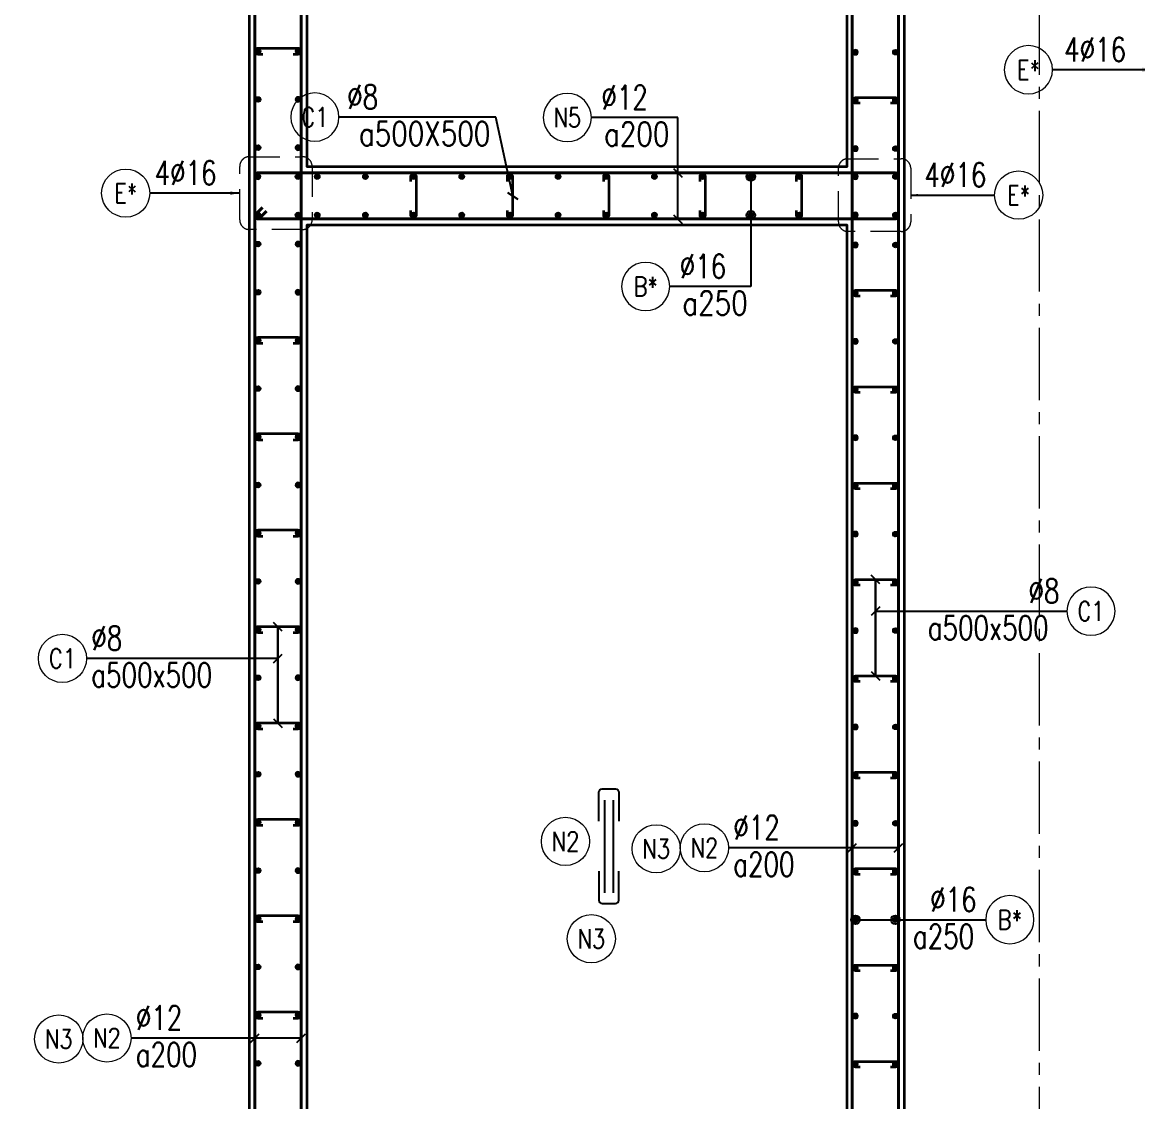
# Model space of a CAD drawing. Header units: millimetres. Extents: x 988833 to 1318015, y -9365 to 47591.
# Drawn here: x 993283 to 999070, y 5337 to 10936 of the extents above; entities that cross this region are included whole.
import ezdxf
from ezdxf.enums import TextEntityAlignment as Align

# ---------------------------------------------------------------- set-up
doc = ezdxf.new("R2010")
doc.units = ezdxf.units.MM
doc.header["$MEASUREMENT"] = 0
for name, pattern in [('HIDDEN', [9.525, 6.35, -3.175]), ('HIDDEN2', [4.7625, 3.175, -1.5875]), ('OF_Grid_1$0$CENTER2', [1.125, 0.75, -0.125, 0.125, -0.125])]:
    doc.linetypes.add(name, pattern=pattern)
doc.layers.get('0').update_dxf_attribs({"lineweight": 20})
doc.layers.add('Hidden', color=9, linetype='HIDDEN')
doc.layers.add('Ligature', color=1, linetype='Continuous')
for name, color, linetype, lineweight in [('KC-LEADER', 153, 'Continuous', 18), ('KC-THEP', 6, 'Continuous', 40), ('NDC_S_DIM', 1, 'Continuous', 15), ('NDC_S_HIDDEN', 8, 'HIDDEN2', 13), ('NDC_S_LEADER', 1, 'Continuous', 15), ('NDC_S_REBAR', 4, 'Continuous', 35), ('NDC_S_STIRRUP', 4, 'Continuous', 40), ('NDC_S_VN TEXT', 7, 'Continuous', 20), ('NDC_S_WALL', 6, 'Continuous', 35), ('OF_Grid_1$0$NDC_S_AXIS', 5, 'OF_Grid_1$0$CENTER2', 13)]:
    doc.layers.add(name, color=color, linetype=linetype, lineweight=lineweight)
doc.styles.add('NDC_ARIAL', font='arial.ttf', dxfattribs={"width": 0.85})
doc.styles.add('NDC_DIM', font='', dxfattribs={"width": 0.75})
doc.styles.add('NDC_EN TXT', font='romans.shx', dxfattribs={"width": 0.8})
doc.styles.get('NDC_DIM').set_extended_font_data('Dotum')
doc.dimstyles.new('NDC_1-50', dxfattribs={"dimscale": 50, "dimtxt": 2.5, "dimasz": 1, "dimexe": 1.5, "dimexo": 0, "dimgap": 0.8, "dimtad": 1, "dimdec": 0, "dimdsep": 46, "dimtxsty": 'NDC_ARIAL', "dimblk": 'DIMMARK', "dimcen": 49999.938995, "dimdle": 1.5, "dimclrd": 1, "dimclre": 1, "dimclrt": 3, "dimadec": 0, "dimazin": 0, "dimtfac": 1, "dimtdec": 0, "dimtix": 1, "dimtmove": 2, "dimatfit": 3, "dimfxl": 1, "dimarcsym": 0})
doc.dimstyles.new('NDC_dim_25', dxfattribs={"dimscale": 25, "dimtxt": 2.5, "dimasz": 1.5, "dimexe": 1.5, "dimexo": 2.5, "dimgap": 1, "dimtad": 1, "dimdec": 0, "dimzin": 0, "dimdsep": 46, "dimtxsty": 'NDC_DIM', "dimblk": 'DIMMARK', "dimcen": 0.09, "dimdle": 1.2, "dimclrd": 1, "dimclre": 1, "dimclrt": 3, "dimadec": 0, "dimazin": 0, "dimtfac": 1, "dimtdec": 0, "dimtix": 1, "dimtofl": 0, "dimtmove": 0, "dimatfit": 3, "dimfxl": 6, "dimfxlon": 1, "dimtolj": 1, "dimtzin": 0, "dimarcsym": 0})
doc.dimstyles.new('NDC_dim_30', dxfattribs={"dimscale": 30, "dimtxt": 2.5, "dimasz": 1.5, "dimexe": 1.5, "dimexo": 2.5, "dimgap": 1, "dimtad": 1, "dimdec": 0, "dimzin": 0, "dimdsep": 46, "dimtxsty": 'NDC_DIM', "dimblk": 'DIMMARK', "dimcen": 0.09, "dimdle": 1.2, "dimclrd": 1, "dimclre": 1, "dimclrt": 3, "dimadec": 0, "dimazin": 0, "dimtfac": 1, "dimtdec": 0, "dimtix": 1, "dimtofl": 0, "dimtmove": 0, "dimatfit": 3, "dimfxl": 6, "dimfxlon": 1, "dimtolj": 1, "dimtzin": 0, "dimarcsym": 0})
doc.dimstyles.new('NDC_dim_50', dxfattribs={"dimscale": 50, "dimtxt": 2.5, "dimasz": 1.5, "dimexe": 1.5, "dimexo": 2.5, "dimgap": 1, "dimtad": 1, "dimdec": 0, "dimzin": 0, "dimdsep": 46, "dimtxsty": 'NDC_DIM', "dimblk": 'DIMMARK', "dimcen": 0.09, "dimdle": 1.2, "dimclrd": 1, "dimclre": 1, "dimclrt": 3, "dimadec": 0, "dimazin": 0, "dimtfac": 1, "dimtdec": 0, "dimtix": 1, "dimtofl": 0, "dimtmove": 0, "dimatfit": 3, "dimfxl": 6, "dimfxlon": 1, "dimtolj": 1, "dimtzin": 0, "dimarcsym": 0})

# ---------------------------------------------------------------- blocks, each defined once
blk = doc.blocks.new('THEP')
at = {"layer": 'KC-LEADER', "color": 6}
blk.add_circle((0, 0), 14, dxfattribs=at)
at = {"layer": 'KC-THEP'}
for p, q in [((-14, 0), (14, 0)), ((9.9, 9.9), (-9.9, -9.9)), ((-9.9, 9.9), (9.9, -9.9)), ((0, 14), (0, -14))]:
    blk.add_line(p, q, dxfattribs=at)
blk = doc.blocks.new('DIMMARK')
at = {"layer": 'NDC_S_DIM', "color": 1}
blk.add_line((-1.5, 0), (1, 0), dxfattribs=at)
at = {"layer": 'NDC_S_DIM', "color": 2, "const_width": 0.1}
blk.add_lwpolyline([(-0.424, -0.424), (0.424, 0.424)], dxfattribs=at)
blk = doc.blocks.new('*U11')
blk.add_circle((-2.5, 0), 2.5)
at = {"layer": 'NDC_S_VN TEXT', "color": 3, "style": 'NDC_EN TXT', "width": 0.75}
for tag, p in [('DK1', (0.5, 0.85)), ('KC1', (0.5, -2.97))]:
    blk.add_attdef(tag, p, '', height=2.5, dxfattribs=at)
at = {"layer": 'NDC_S_VN TEXT', "color": 7, "style": 'NDC_EN TXT', "width": 0.8}
blk.add_attdef('SH2', text='', height=2, dxfattribs=at).set_placement((-2.5, 0), align=Align.MIDDLE)
blk = doc.blocks.new('*U12')
blk.add_circle((-2.5, 0), 2.5)
at = {"layer": 'NDC_S_VN TEXT', "color": 3, "style": 'NDC_EN TXT', "width": 0.75}
for tag, p in [('DK1', (0.5, 0.85)), ('KC1', (0.5, -2.97))]:
    blk.add_attdef(tag, p, '', height=2.5, dxfattribs=at)
at = {"layer": 'NDC_S_VN TEXT', "color": 7, "style": 'NDC_EN TXT', "width": 0.8}
blk.add_attdef('SH2', text='', height=2, dxfattribs=at).set_placement((-2.5, 0), align=Align.MIDDLE)
blk = doc.blocks.new('*U243')
at = {"layer": 'KC-THEP', "rotation": 9.66856443638095}
for p in [(0, 99.3), (0, -99.3)]:
    blk.add_blockref('THEP', p, dxfattribs=at)
blk = doc.blocks.new('*U242')
at = {"layer": 'NDC_S_HIDDEN', "color": 0, "linetype": 'ByBlock', "lineweight": -2, "transparency": 16777216}
for p in [(0, 0), (250, 0), (500, 0), (750, 0), (1000, 0), (1250, 0), (1500, 0), (1750, 0), (2000, 0), (2250, 0), (2500, 0)]:
    blk.add_blockref('*U243', p, dxfattribs=at)
blk = doc.blocks.new('*U245')
at = {"layer": 'NDC_S_REBAR'}
blk.add_lwpolyline([(-15, -75), (-15, -100, 1), (15, -100), (15, 100, 1), (-15, 100), (-15, 75)], format="xyb", dxfattribs=at)
blk = doc.blocks.new('*U244')
at = {"layer": 'NDC_S_HIDDEN', "color": 0, "linetype": 'ByBlock', "lineweight": -2, "transparency": 16777216}
for p in [(0, 0), (500, 0), (1000, 0), (1500, 0), (2000, 0)]:
    blk.add_blockref('*U245', p, dxfattribs=at)
blk = doc.blocks.new('*U9')
blk.add_circle((2.5, 0), 2.5)
at = {"layer": 'NDC_S_VN TEXT', "color": 3, "style": 'NDC_EN TXT', "width": 0.75}
blk.add_attdef('DK2', text='', height=2.5, dxfattribs=at).set_placement((-0.85, 0.85), align=Align.RIGHT)
at = {"layer": 'NDC_S_VN TEXT', "color": 7, "style": 'NDC_EN TXT', "width": 0.8}
blk.add_attdef('SH3', text='', height=2, dxfattribs=at).set_placement((2.5, 0), align=Align.MIDDLE)
blk = doc.blocks.new('*U10')
blk.add_circle((2.5, 0), 2.5)
at = {"layer": 'NDC_S_VN TEXT', "color": 3, "style": 'NDC_EN TXT'}
for tag, width, p in [('DK2', 0.75, (-0.85, 0.85)), ('KC2', 0.8, (-0.85, -2.97))]:
    blk.add_attdef(tag, text='', height=2.5, dxfattribs=dict(at, width=width)).set_placement(p, align=Align.RIGHT)
at = {"layer": 'NDC_S_VN TEXT', "color": 7, "style": 'NDC_EN TXT', "width": 0.8}
blk.add_attdef('SH3', text='', height=2, dxfattribs=at).set_placement((2.5, 0), align=Align.MIDDLE)
blk = doc.blocks.new('A$C7BC65A55')
at = {"layer": 'Ligature'}
for p, q in [((-15.2, 372, 0), (-15.2, 38.5, 0)), ((15.2, 372, 0), (15.2, 38.5, 0))]:
    blk.add_line(p, q, dxfattribs=at)
for points in [[(-36.2, 296.5), (-36.2, 400.9, -0.414214), (-24, 413.1), (24, 413.1, -0.414214), (36.2, 400.9), (36.2, 296.5)], [(-36.2, 116.5), (-36.2, 12.2, 0.414214), (-24, 0), (24, 0, 0.414214), (36.2, 12.2), (36.2, 116.5)]]:
    blk.add_lwpolyline(points, format="xyb", dxfattribs=at)
blk = doc.blocks.new('*U13')
blk.add_circle((-2.5, 0), 2.5)
at = {"layer": 'NDC_S_VN TEXT', "color": 3, "style": 'NDC_EN TXT', "width": 0.75}
blk.add_attdef('DK1', (0.5, 0.85), '', height=2.5, dxfattribs=at)
at = {"layer": 'NDC_S_VN TEXT', "color": 7, "style": 'NDC_EN TXT', "width": 0.8}
blk.add_attdef('SH2', text='', height=2, dxfattribs=at).set_placement((-2.5, 0), align=Align.MIDDLE)

msp = doc.modelspace()

# ---------------------------------------------------------------- linework, layer by layer
for centre in [(996101.2, 6686.9), (996572.1, 6648.7), (996235.6, 6181.9), (993472.1, 5661.8)]:
    msp.add_circle(centre, 125)
at = {"layer": 'NDC_S_HIDDEN', "ltscale": 50}
for points in [[(994461, 10238.5), (994736.9, 10238.5, -0.414214), (994786.9, 10188.5), (994786.9, 9911, -0.414214), (994736.9, 9861), (994461, 9861, -0.414214), (994411, 9911), (994411, 10188.5, -0.414214)], [(997567, 10228.3), (997842.8, 10228.3, -0.414214), (997892.8, 10178.3), (997892.8, 9900.7, -0.414214), (997842.8, 9850.7), (997567, 9850.7, -0.414214), (997517, 9900.7), (997517, 10178.3, -0.414214)]]:
    msp.add_lwpolyline(points, format="xyb", close=True, dxfattribs=at)
at = {"layer": 'NDC_S_REBAR'}
for points in [[(994688, 10770.6), (994713, 10770.6, 1), (994713, 10800.6), (994506, 10800.6, 1), (994506, 10770.6), (994531, 10770.6)], [(997631, 10515.7), (997606, 10515.7, -1), (997606, 10545.7), (997813, 10545.7, -1), (997813, 10515.7), (997788, 10515.7)], [(997631, 9515.7), (997606, 9515.7, -1), (997606, 9545.7), (997813, 9545.7, -1), (997813, 9515.7), (997788, 9515.7)], [(994688, 9270.6), (994713, 9270.6, 1), (994713, 9300.6), (994506, 9300.6, 1), (994506, 9270.6), (994531, 9270.6)], [(997631, 9015.7), (997606, 9015.7, -1), (997606, 9045.7), (997813, 9045.7, -1), (997813, 9015.7), (997788, 9015.7)], [(994688, 8770.6), (994713, 8770.6, 1), (994713, 8800.6), (994506, 8800.6, 1), (994506, 8770.6), (994531, 8770.6)], [(997631, 8515.7), (997606, 8515.7, -1), (997606, 8545.7), (997813, 8545.7, -1), (997813, 8515.7), (997788, 8515.7)], [(994688, 8270.6), (994713, 8270.6, 1), (994713, 8300.6), (994506, 8300.6, 1), (994506, 8270.6), (994531, 8270.6)], [(997631, 8015.7), (997606, 8015.7, -1), (997606, 8045.7), (997813, 8045.7, -1), (997813, 8015.7), (997788, 8015.7)], [(994688, 7770.6), (994713, 7770.6, 1), (994713, 7800.6), (994506, 7800.6, 1), (994506, 7770.6), (994531, 7770.6)], [(997631, 7515.7), (997606, 7515.7, -1), (997606, 7545.7), (997813, 7545.7, -1), (997813, 7515.7), (997788, 7515.7)], [(994688, 7270.6), (994713, 7270.6, 1), (994713, 7300.6), (994506, 7300.6, 1), (994506, 7270.6), (994531, 7270.6)], [(997631, 7015.7), (997606, 7015.7, -1), (997606, 7045.7), (997813, 7045.7, -1), (997813, 7015.7), (997788, 7015.7)], [(994688, 6770.6), (994713, 6770.6, 1), (994713, 6800.6), (994506, 6800.6, 1), (994506, 6770.6), (994531, 6770.6)], [(997631, 6515.7), (997606, 6515.7, -1), (997606, 6545.7), (997813, 6545.7, -1), (997813, 6515.7), (997788, 6515.7)], [(994688, 6270.6), (994713, 6270.6, 1), (994713, 6300.6), (994506, 6300.6, 1), (994506, 6270.6), (994531, 6270.6)], [(997631, 6015.7), (997606, 6015.7, -1), (997606, 6045.7), (997813, 6045.7, -1), (997813, 6015.7), (997788, 6015.7)], [(994688, 5770.6), (994713, 5770.6, 1), (994713, 5800.6), (994506, 5800.6, 1), (994506, 5770.6), (994531, 5770.6)], [(997631, 5515.7), (997606, 5515.7, -1), (997606, 5545.7), (997813, 5545.7, -1), (997813, 5515.7), (997788, 5515.7)]]:
    msp.add_lwpolyline(points, format="xyb", dxfattribs=at)
at = {"layer": 'NDC_S_STIRRUP'}
for points in [[(994529.5, 575.6), (994489.5, 535.6, 0.414214), (994509.5, 515.6), (994709.5, 515.6, 0.414214), (994729.5, 535.6), (994729.5, 12835.6, 0.414214), (994709.5, 12855.6), (994509.5, 12855.6, 0.414214), (994489.5, 12835.6), (994489.5, 535.6, 0.414214), (994509.5, 515.6), (994549.5, 555.6)], [(997789.5, 575.6), (997829.5, 535.6, -0.414214), (997809.5, 515.6), (997609.5, 515.6, -0.414214), (997589.5, 535.6), (997589.5, 12835.6, -0.414214), (997609.5, 12855.6), (997809.5, 12855.6, -0.414214), (997829.5, 12835.6), (997829.5, 535.6, -0.414214), (997809.5, 515.6), (997769.5, 555.6)], [(994549.5, 9955.6), (994509.5, 9915.6, -0.414214), (994489.5, 9935.6), (994489.5, 10135.6, -0.414214), (994509.5, 10155.6), (997809.5, 10155.6, -0.414214), (997829.5, 10135.6), (997829.5, 9935.6, -0.414358), (997809.5, 9915.6), (994509.5, 9915.6, -0.414214), (994489.5, 9935.6), (994529.5, 9975.6)]]:
    msp.add_lwpolyline(points, format="xyb", dxfattribs=at)
at = {"layer": 'NDC_S_WALL'}
for points in [[(997860.3, 3485.6), (997860.3, 12885.6), (997860.3, 12885.6), (997460.3, 12885.6), (997460.3, 12885.6), (997460.3, 12385.6), (997460.3, 12385.6), (997560.3, 12385.6), (997560.3, 10185.6), (994760.3, 10185.6), (994760.3, 12385.6), (994760.3, 12385.6), (996357.9, 12385.6), (996357.9, 12385.6), (996357.9, 12885.6), (996357.9, 12885.6), (991460.3, 12885.6), (991460.3, 11735.6), (991760.3, 11735.6), (991760.3, 12385.6), (994460.3, 12385.6), (994460.3, 12385.6), (994460.3, 985.6)], [(994760.3, 2835.6), (994760.3, 9885.6), (994760.3, 9885.6), (997560.3, 9885.6), (997560.3, 485.6)]]:
    msp.add_lwpolyline(points, dxfattribs=at)
at = {"layer": 'OF_Grid_1$0$NDC_S_AXIS', "ltscale": 500}
msp.add_line((998561.1, -1148.8), (998561.1, 14547.4), dxfattribs=at)

# ---------------------------------------------------------------- block references
at = {"layer": 'Hidden', "xscale": 1.44, "yscale": 1.44, "zscale": 1.44}
msp.add_blockref('A$C7BC65A55', (996326.3, 6364.6, 0), dxfattribs=at)
at = {"layer": 'KC-THEP'}
for p, rotation in [((994506, 10785.6), 189.6685644363809), ((997813, 10780.7), 9.66856443638095), ((994506, 10535.6), 189.6685644363809), ((997813, 10530.7), 9.66856443638095), ((994506, 10285.6), 189.6685644363809), ((997813, 10280.7), 9.66856443638095), ((994713, 10135.2), 9.668564436354272), ((997813, 10135.2), 9.668564436380926), ((994713, 9936.6), 9.668564436354272), ((997813, 9936.6), 9.668564436380926), ((994506, 9785.6), 189.6685644363809), ((997813, 9780.7), 9.66856443638095), ((994506, 9535.6), 189.6685644363809), ((997813, 9530.7), 9.66856443638095), ((994506, 9285.6), 189.6685644363809), ((997813, 9280.7), 9.66856443638095), ((994506, 9035.6), 189.6685644363809), ((997813, 9030.7), 9.66856443638095), ((994506, 8785.6), 189.6685644363809), ((997813, 8780.7), 9.66856443638095), ((994506, 8535.6), 189.6685644363809), ((997813, 8530.7), 9.66856443638095), ((994506, 8285.6), 189.6685644363809), ((997813, 8280.7), 9.66856443638095), ((994506, 8035.6), 189.6685644363809), ((997813, 8030.7), 9.66856443638095), ((994506, 7785.6), 189.6685644363809), ((997813, 7780.7), 9.66856443638095), ((994506, 7535.6), 189.6685644363809), ((997813, 7530.7), 9.66856443638095), ((994506, 7285.6), 189.6685644363809), ((997813, 7280.7), 9.66856443638095), ((994506, 7035.6), 189.6685644363809), ((997813, 7030.7), 9.66856443638095), ((994506, 6785.6), 189.6685644363809), ((997813, 6780.7), 9.66856443638095), ((994506, 6535.6), 189.6685644363809), ((997813, 6530.7), 9.66856443638095), ((994506, 6285.6), 189.6685644363809), ((997813, 6280.7), 9.66856443638095), ((994506, 6035.6), 189.6685644363809), ((997813, 6030.7), 9.66856443638095), ((994506, 5785.6), 189.6685644363809), ((997813, 5780.7), 9.66856443638095), ((994506, 5535.6), 189.6685644363809), ((997813, 5530.7), 9.66856443638095)]:
    msp.add_blockref('THEP', p, dxfattribs=dict(at, rotation=rotation))
at = {"layer": 'KC-THEP', "xscale": -1}
for p, rotation in [((994713, 10785.6), 170.331435563619), ((997606, 10780.7), 350.3314355636191), ((994713, 10535.6), 170.331435563619), ((997606, 10530.7), 350.3314355636191), ((994713, 10285.6), 170.331435563619), ((997606, 10280.7), 350.3314355636191), ((994506, 10135.2), 350.3314355636191), ((997606, 10135.2), 350.3314355636191), ((994506, 9936.6), 350.3314355636191), ((997606, 9936.6), 350.3314355636191), ((994713, 9785.6), 170.331435563619), ((997606, 9780.7), 350.3314355636191), ((994713, 9535.6), 170.331435563619), ((997606, 9530.7), 350.3314355636191), ((994713, 9285.6), 170.331435563619), ((997606, 9280.7), 350.3314355636191), ((994713, 9035.6), 170.331435563619), ((997606, 9030.7), 350.3314355636191), ((994713, 8785.6), 170.331435563619), ((997606, 8780.7), 350.3314355636191), ((994713, 8535.6), 170.331435563619), ((997606, 8530.7), 350.3314355636191), ((994713, 8285.6), 170.331435563619), ((997606, 8280.7), 350.3314355636191), ((994713, 8035.6), 170.331435563619), ((997606, 8030.7), 350.3314355636191), ((994713, 7785.6), 170.331435563619), ((997606, 7780.7), 350.3314355636191), ((994713, 7535.6), 170.331435563619), ((997606, 7530.7), 350.3314355636191), ((994713, 7285.6), 170.331435563619), ((997606, 7280.7), 350.3314355636191), ((994713, 7035.6), 170.331435563619), ((997606, 7030.7), 350.3314355636191), ((994713, 6785.6), 170.331435563619), ((997606, 6780.7), 350.3314355636191), ((994713, 6535.6), 170.331435563619), ((997606, 6530.7), 350.3314355636191), ((994713, 6285.6), 170.331435563619), ((997606, 6280.7), 350.3314355636191), ((994713, 6035.6), 170.331435563619), ((997606, 6030.7), 350.3314355636191), ((994713, 5785.6), 170.331435563619), ((997606, 5780.7), 350.3314355636191), ((994713, 5535.6), 170.331435563619), ((997606, 5530.7), 350.3314355636191)]:
    msp.add_blockref('THEP', p, dxfattribs=dict(at, rotation=rotation))
at = {"layer": 'NDC_S_HIDDEN'}
for name, p in [('*U242', (994813, 10035.9)), ('*U244', (995313, 10035.2))]:
    msp.add_blockref(name, p, dxfattribs=at)
at = {"layer": 'NDC_S_VN TEXT'}
ref = msp.add_blockref('*U9', (998628.2, 10689.7), dxfattribs=dict(at, xscale=-50, yscale=50, zscale=50))
ref.add_attrib('SH3', 'E*', dxfattribs={"color": 7, "height": 100, "style": 'NDC_EN TXT', "width": 0.8}).set_placement((998503.2, 10689.7), align=Align.MIDDLE)
ref.add_attrib('DK2', '4%%C16', dxfattribs={"color": 3, "height": 125, "style": 'NDC_EN TXT', "width": 0.75}).set_placement((999010, 10731.9), align=Align.RIGHT)
ref = msp.add_blockref('*U10', (994926.2, 10444.2), dxfattribs=dict(at, xscale=-50, yscale=50, zscale=50))
ref.add_attrib('SH3', 'C1', dxfattribs={"color": 7, "height": 100, "style": 'NDC_EN TXT', "width": 0.8}).set_placement((994801.2, 10444.2), align=Align.MIDDLE)
ref.add_attrib('DK2', '%%c8', dxfattribs={"color": 3, "height": 125, "style": 'NDC_EN TXT', "width": 0.75}).set_placement((995129.4, 10486.4), align=Align.RIGHT)
ref.add_attrib('KC2', 'a500X500', dxfattribs={"color": 3, "height": 125, "style": 'NDC_EN TXT', "width": 0.8}).set_placement((995711.5, 10295.5), align=Align.RIGHT)
ref = msp.add_blockref('*U10', (996236, 10442), dxfattribs=dict(at, xscale=-50, yscale=50, zscale=50))
ref.add_attrib('SH3', 'N5', dxfattribs={"color": 7, "height": 100, "style": 'NDC_EN TXT', "width": 0.8}).set_placement((996111, 10442), align=Align.MIDDLE)
ref.add_attrib('DK2', '%%C12', dxfattribs={"color": 3, "height": 125, "style": 'NDC_EN TXT', "width": 0.75}).set_placement((996528.5, 10484.3), align=Align.RIGHT)
ref.add_attrib('KC2', 'a200', dxfattribs={"color": 3, "height": 125, "style": 'NDC_EN TXT', "width": 0.8}).set_placement((996640.4, 10293.4), align=Align.RIGHT)
at = {"layer": 'NDC_S_VN TEXT', "xscale": 50, "yscale": 50, "zscale": 50}
for name, p, values in [('*U13', (993944.6, 10049.8), {'SH2': 'E*', 'DK1': '4%%C16'}), ('*U9', (998327.4, 10039.5), {'SH3': 'E*', 'DK2': '4%%C16'}), ('*U12', (993616.2, 7636.2), {'SH2': 'C1', 'DK1': '%%c8', 'KC1': 'a500x500'}), ('*U11', (996947.1, 6653.9), {'SH2': 'N2', 'DK1': '%%C12', 'KC1': 'a200'}), ('*U11', (993847.1, 5667), {'SH2': 'N2', 'DK1': '%%C12', 'KC1': 'a200'})]:
    msp.add_blockref(name, p, dxfattribs=at).add_auto_attribs(values)
at = {"layer": 'NDC_S_VN TEXT'}
ref = msp.add_blockref('*U10', (996642.4, 9565.5), dxfattribs=dict(at, xscale=-50, yscale=50, zscale=50))
ref.add_attrib('SH3', 'B*', dxfattribs={"color": 7, "height": 100, "style": 'NDC_EN TXT', "width": 0.8}).set_placement((996517.4, 9565.5), align=Align.MIDDLE)
ref.add_attrib('DK2', '%%C16', dxfattribs={"color": 3, "height": 125, "style": 'NDC_EN TXT', "width": 0.75}).set_placement((996934.9, 9607.7), align=Align.RIGHT)
ref.add_attrib('KC2', 'a250', dxfattribs={"color": 3, "height": 125, "style": 'NDC_EN TXT', "width": 0.8}).set_placement((997046.8, 9416.8), align=Align.RIGHT)
ref = msp.add_blockref('*U12', (998702.8, 7881.3), dxfattribs=dict(at, xscale=-50, yscale=50, zscale=50))
ref.add_attrib('SH2', 'C1', dxfattribs={"color": 7, "height": 100, "style": 'NDC_EN TXT', "width": 0.8}).set_placement((998827.8, 7881.3), align=Align.MIDDLE)
ref.add_attrib('DK1', '%%c8', (998503.7, 7923.6), dxfattribs={"color": 3, "height": 125, "style": 'NDC_EN TXT', "width": 0.75})
ref.add_attrib('KC1', 'a500x500', (997981.4, 7732.7), dxfattribs={"color": 3, "height": 125, "style": 'NDC_EN TXT', "width": 0.75})
ref = msp.add_blockref('*U11', (998281.9, 6280.7), dxfattribs=dict(at, xscale=-50, yscale=50, zscale=50))
ref.add_attrib('SH2', 'B*', dxfattribs={"color": 7, "height": 100, "style": 'NDC_EN TXT', "width": 0.8}).set_placement((998406.9, 6280.7), align=Align.MIDDLE)
ref.add_attrib('DK1', '%%C16', (997993.5, 6323), dxfattribs={"color": 3, "height": 125, "style": 'NDC_EN TXT', "width": 0.75})
ref.add_attrib('KC1', 'a250', (997904.3, 6132.1), dxfattribs={"color": 3, "height": 125, "style": 'NDC_EN TXT', "width": 0.75})

# ---------------------------------------------------------------- texts
at = {"layer": 'NDC_S_VN TEXT', "color": 7, "style": 'NDC_EN TXT', "width": 0.8}
for tag, p in [('N2', (996101.2, 6686.9)), ('N3', (996572.1, 6648.7)), ('N3', (996235.6, 6181.9)), ('N3', (993472.1, 5661.8))]:
    msp.add_attdef(tag, text='3', height=100, dxfattribs=at).set_placement(p, align=Align.MIDDLE)

# ---------------------------------------------------------------- leaders
at = {"layer": 'NDC_S_LEADER'}
for points, dimstyle, override in [([(999167, 10689.5), (998628.2, 10689.5)], 'NDC_dim_50', {"dimgap": 1, "dimtad": 0}), ([(995828, 10035.2), (995739.1, 10444.2), (994926.2, 10444.2)], 'NDC_dim_30', {"dimtad": 0, "dimldrblk": 'Oblique'}), ([(996683.4, 9915.2), (996683.4, 10441.8), (996236, 10441.8)], 'NDC_dim_30', {"dimgap": 1, "dimtad": 0, "dimldrblk": 'Oblique'}), ([(996683.4, 10155.2), (996683.4, 10441.8), (996236, 10441.8)], 'NDC_dim_30', {"dimtad": 0, "dimldrblk": 'Oblique'}), ([(997063, 10135.2), (997063, 9565.3), (996642.4, 9565.3)], 'NDC_dim_30', {"dimgap": 1, "dimtad": 0, "dimldrblk": 'Origin'}), ([(997892.8, 10039.5), (998327.4, 10039.5)], 'NDC_dim_25', {"dimgap": 1, "dimtad": 0}), ([(997063, 9935.2), (997063, 9565.3), (996642.4, 9565.3)], 'NDC_dim_30', {"dimgap": 1, "dimtad": 0, "dimldrblk": 'Origin'}), ([(997709.5, 8045.7), (997709.5, 7545.7)], 'NDC_dim_30', {"dimtad": 0, "dimldrblk": 'Oblique'}), ([(997709.5, 7545.7), (997709.5, 8045.7)], 'NDC_dim_30', {"dimtad": 0, "dimldrblk": 'Oblique'}), ([(997709.5, 7881.3), (998702.8, 7881.3)], 'NDC_dim_30', {"dimtad": 0, "dimldrblk": 'Oblique'}), ([(994609.5, 7800.6), (994609.5, 7300.6)], 'NDC_dim_30', {"dimtad": 0, "dimldrblk": 'Oblique'}), ([(994609.5, 7300.6), (994609.5, 7800.6)], 'NDC_dim_30', {"dimtad": 0, "dimldrblk": 'Oblique'}), ([(994609.5, 7636.2), (993616.2, 7636.2)], 'NDC_dim_30', {"dimtad": 0, "dimldrblk": 'Oblique'}), ([(997829.5, 6653.7), (996947.1, 6653.7)], 'NDC_dim_30', {"dimtad": 0, "dimldrblk": 'Oblique'}), ([(997589.5, 6653.7), (996947.1, 6653.7)], 'NDC_dim_30', {"dimtad": 0, "dimldrblk": 'Oblique'}), ([(997606, 6280.7), (998281.9, 6280.7)], 'NDC_dim_30', {"dimtad": 0, "dimldrblk": 'Origin'}), ([(997813, 6280.7), (998281.9, 6280.7)], 'NDC_dim_30', {"dimtad": 0, "dimldrblk": 'Origin'}), ([(994729.5, 5666.8), (993847.1, 5666.8)], 'NDC_dim_30', {"dimtad": 0, "dimldrblk": 'Oblique'}), ([(994489.5, 5666.8), (993847.1, 5666.8)], 'NDC_dim_30', {"dimtad": 0, "dimldrblk": 'Oblique'})]:
    msp.add_leader(points, dimstyle=dimstyle, override=override, dxfattribs=at)
msp.add_leader([(994413.2, 10049.8), (993944.6, 10049.8)], dimstyle='NDC_1-50', dxfattribs=at)

doc.saveas('drawing.dxf')
